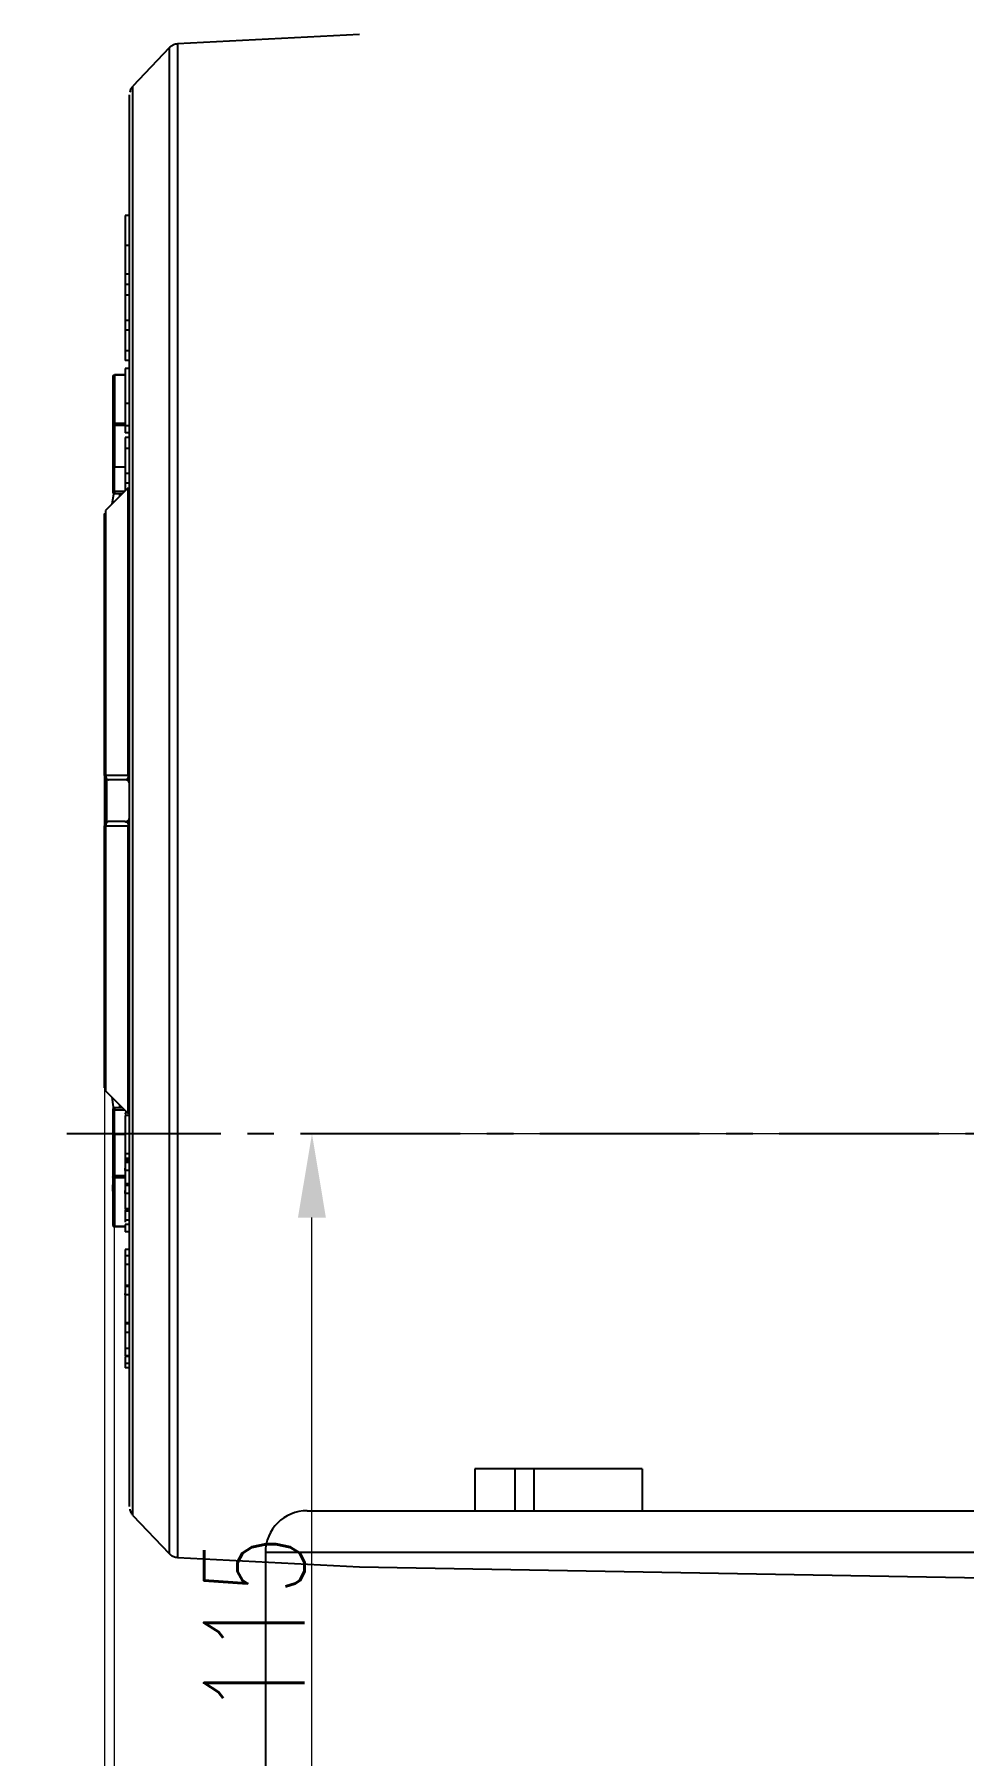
# Model space of a CAD drawing. Header units: millimetres. Extents: x 2063 to 4500, y 825 to 2548.
# Drawn here: x 2857.1 to 2968.1, y 1274.4 to 1479.9 of the extents above; entities that cross this region are included whole.
import ezdxf

# ---------------------------------------------------------------- set-up
doc = ezdxf.new("R2010")
doc.units = ezdxf.units.MM
doc.linetypes.add('CENTER2', pattern=[28.575, 19.05, -3.175, 3.175, -3.175])
doc.layers.add('2细线层', color=4, linetype='Continuous', lineweight=35)
doc.layers.add('AM_5', color=3, linetype='Continuous', lineweight=25)
doc.styles.add('SLDTEXTSTYLE1', font='txt.shx', dxfattribs={"width": 0.7, "bigfont": 'gbcbig.shx'})
doc.dimstyles.new('SLDDIMSTYLE12$0', dxfattribs={"dimtxt": 12, "dimasz": 10, "dimexe": 0, "dimexo": 0.0625, "dimgap": 0.875, "dimtad": 1, "dimdec": 1, "dimlfac": 1.8, "dimrnd": 1e-09, "dimzin": 12, "dimdsep": 46, "dimtxsty": 'SLDTEXTSTYLE1', "dimcen": 0.09, "dimdle": 8.16, "dimclrd": 3, "dimclre": 3, "dimadec": 0, "dimazin": 3, "dimtfac": 1, "dimtdec": 1, "dimtofl": 0, "dimtmove": 0, "dimatfit": 3, "dimfxl": 0, "dimfrac": 2, "dimtolj": 1, "dimlwd": 5, "dimlwe": 5, "dimarcsym": 0})

# ---------------------------------------------------------------- blocks, each defined once
blk = doc.blocks.new('*U44')
at = {"layer": '2细线层', "color": 0, "linetype": 'CENTER2', "lineweight": -3, "transparency": 16777216}
blk.add_line((0, 21), (0, 353.69), dxfattribs=at)
blk = doc.blocks.new('*D71')
at = {"layer": 'AM_5', "color": 3, "linetype": 'Continuous', "lineweight": 5, "transparency": 16777216}
for p, q in [((2865.5, 1356.09), (2865.5, 1165.75)), ((3027.5, 1165.75), (2875.5, 1165.75))]:
    blk.add_line(p, q, dxfattribs=at)
at = {"layer": 'AM_5', "color": 3, "lineweight": 5, "transparency": 16777216}
blk.add_line((3037.5, 1274.37), (3037.5, 1165.75), dxfattribs=at)
at = {"layer": 'AM_5', "color": 3, "transparency": 16777216}
for points in [[(2875.5, 1167.42), (2875.5, 1164.08), (2865.5, 1165.75)], [(3027.5, 1167.42), (3027.5, 1164.08), (3037.5, 1165.75)]]:
    blk.add_solid(points, dxfattribs=at)
at = {"layer": 'Defpoints', "color": 0, "transparency": 16777216}
for p in [(2865.5, 1356.16), (3037.5, 1274.43), (2865.5, 1165.75)]:
    blk.add_point(p, dxfattribs=at)
at = {"layer": 'AM_5', "color": 0, "transparency": 16777216, "insert": (2951.5, 1172.62), "char_height": 12, "attachment_point": 5, "rotation": 360, "style": 'SLDTEXTSTYLE1'}
blk.add_mtext('\\A1;172', dxfattribs=at)
blk = doc.blocks.new('*D51')
at = {"layer": 'AM_5', "color": 3, "linetype": 'Continuous', "lineweight": 5, "transparency": 16777216}
for p, q in [((3214.66, 1348.67), (2890.28, 1348.67)), ((2890.28, 1241.22), (2890.28, 1338.67))]:
    blk.add_line(p, q, dxfattribs=at)
at = {"layer": 'AM_5', "color": 3, "lineweight": 5, "transparency": 16777216}
blk.add_line((2921.52, 1231.22), (2890.28, 1231.22), dxfattribs=at)
at = {"layer": 'AM_5', "color": 3, "transparency": 16777216}
for points in [[(2888.61, 1338.67), (2891.94, 1338.67), (2890.28, 1348.67)], [(2888.61, 1241.22), (2891.94, 1241.22), (2890.28, 1231.22)]]:
    blk.add_solid(points, dxfattribs=at)
at = {"layer": 'Defpoints', "color": 0, "transparency": 16777216}
for p in [(2890.28, 1348.67), (3214.72, 1348.67), (2921.59, 1231.22)]:
    blk.add_point(p, dxfattribs=at)
at = {"layer": 'AM_5', "color": 0, "transparency": 16777216, "insert": (2883.4, 1289.94), "char_height": 12, "attachment_point": 5, "rotation": 90, "style": 'SLDTEXTSTYLE1'}
blk.add_mtext('\\A1;115', dxfattribs=at)
blk = doc.blocks.new('*D61')
at = {"layer": 'AM_5', "color": 3, "linetype": 'Continuous', "lineweight": 5, "transparency": 16777216}
for p, q in [((2691.57, 1351.67), (2691.57, 1166.03)), ((2856.65, 1166.03), (2701.57, 1166.03))]:
    blk.add_line(p, q, dxfattribs=at)
at = {"layer": 'AM_5', "color": 3, "lineweight": 5, "transparency": 16777216}
blk.add_line((2866.65, 1351.67), (2866.65, 1166.03), dxfattribs=at)
at = {"layer": 'AM_5', "color": 3, "transparency": 16777216}
for points in [[(2701.57, 1167.69), (2701.57, 1164.36), (2691.57, 1166.03)], [(2856.65, 1167.69), (2856.65, 1164.36), (2866.65, 1166.03)]]:
    blk.add_solid(points, dxfattribs=at)
at = {"layer": 'Defpoints', "color": 0, "transparency": 16777216}
for p in [(2691.57, 1351.74), (2866.65, 1351.74), (2691.57, 1166.03)]:
    blk.add_point(p, dxfattribs=at)
at = {"layer": 'AM_5', "color": 0, "transparency": 16777216, "insert": (2779.11, 1172.9), "char_height": 12, "attachment_point": 5, "style": 'SLDTEXTSTYLE1'}
blk.add_mtext('\\A1;195', dxfattribs=at)

msp = doc.modelspace()

# ---------------------------------------------------------------- linework, layer by layer
at = {"color": 7, "linetype": 'Continuous', "lineweight": 25}
for p, q in [((2895.97, 1479.912), (2874.241, 1478.773)), ((2873.232, 1478.308), (2868.908, 1473.751)), ((2868.496, 1458.312), (2867.996, 1458.312)), ((2867.996, 1458.312), (2867.996, 1454.699)), ((2868.496, 1454.699), (2867.996, 1454.699)), ((2868.496, 1451.291), (2867.996, 1451.291)), ((2868.496, 1450.046), (2867.996, 1450.046)), ((2867.996, 1448.768), (2867.996, 1445.749)), ((2868.496, 1448.768), (2867.996, 1448.768)), ((2868.496, 1445.749), (2867.996, 1445.749)), ((2867.996, 1445.749), (2867.996, 1444.604)), ((2867.996, 1444.604), (2867.996, 1442.143)), ((2868.496, 1444.604), (2867.996, 1444.604)), ((2868.496, 1442.143), (2867.996, 1442.143)), ((2868.496, 1441.001), (2867.996, 1441.001)), ((2866.496, 1439.083), (2866.496, 1436.494)), ((2867.996, 1439.283), (2866.696, 1439.283)), ((2867.996, 1439.249), (2866.696, 1439.249)), ((2868.496, 1440.04), (2867.996, 1440.04)), ((2866.496, 1436.494), (2866.496, 1433.355)), ((2868.496, 1435.856), (2867.996, 1435.856)), ((2867.996, 1435.856), (2867.996, 1433.18)), ((2867.996, 1435.296), (2867.996, 1432.333)), ((2866.496, 1433.355), (2866.496, 1428.423)), ((2867.996, 1433.467), (2866.696, 1433.467)), ((2866.696, 1433.214), (2866.696, 1428.281)), ((2867.996, 1433.214), (2866.696, 1433.214)), ((2868.496, 1433.18), (2867.996, 1433.18)), ((2868.496, 1432.333), (2867.996, 1432.333)), ((2868.496, 1431.808), (2867.996, 1431.808)), ((2867.996, 1430.52), (2867.996, 1427.501)), ((2867.996, 1430.52), (2868.496, 1430.52)), ((2866.696, 1428.281), (2867.996, 1428.281)), ((2868.496, 1427.501), (2867.996, 1427.501)), ((2867.996, 1427.501), (2867.996, 1426.357)), ((2867.996, 1426.357), (2867.996, 1425.432)), ((2868.496, 1426.357), (2867.996, 1426.357)), ((2868.349, 1425.786), (2865.642, 1423.079)), ((2866.611, 1425.24), (2866.393, 1423.83)), ((2867.92, 1425.357), (2866.696, 1425.357)), ((2866.696, 1425.103), (2867.667, 1425.103)), ((2866.696, 1425.103), (2866.696, 1425.1)), ((2866.696, 1425.1), (2867.663, 1425.1)), ((2867.296, 1425.1), (2867.296, 1424.732)), ((2867.299, 1425.1), (2867.299, 1424.736)), ((2865.496, 1417.277), (2865.52, 1417.102)), ((2865.513, 1417.131), (2865.519, 1417.107)), ((2865.523, 1417.095), (2865.541, 1417.032)), ((2865.56, 1416.992), (2865.535, 1417.064)), ((2865.513, 1414.281), (2865.502, 1414.278)), ((2865.642, 1392.394), (2865.642, 1391.463)), ((2865.642, 1391.463), (2868.349, 1391.461)), ((2867.995, 1390.932), (2865.996, 1390.932)), ((2868.117, 1390.962), (2867.995, 1390.932)), ((2868.349, 1385.403), (2865.642, 1385.401)), ((2865.642, 1385.401), (2865.642, 1384.918)), ((2867.995, 1385.932), (2865.996, 1385.932)), ((2865.519, 1359.757), (2865.513, 1359.733)), ((2865.541, 1359.832), (2865.523, 1359.769)), ((2865.535, 1359.8), (2865.56, 1359.873)), ((2865.642, 1353.786), (2868.349, 1351.079)), ((2867.296, 1352.132), (2867.296, 1351.765)), ((2867.299, 1352.129), (2867.299, 1351.765)), ((2866.593, 1351.498), (2866.635, 1351.245)), ((2867.663, 1351.765), (2866.696, 1351.765)), ((2866.696, 1351.765), (2866.696, 1351.762)), ((2867.666, 1351.762), (2866.696, 1351.762)), ((2866.696, 1351.508), (2867.919, 1351.508)), ((2868.242, 1351.186), (2867.996, 1351.186)), ((2867.996, 1351.186), (2867.996, 1351.023)), ((2868.496, 1350.867), (2867.996, 1350.867)), ((2866.496, 1348.442), (2866.496, 1343.51)), ((2866.696, 1348.584), (2866.696, 1343.651)), ((2867.996, 1348.584), (2866.696, 1348.584)), ((2868.496, 1346.272), (2867.996, 1346.272)), ((2867.996, 1346.272), (2867.996, 1345.697)), ((2868.496, 1345.697), (2867.996, 1345.697)), ((2867.996, 1345.697), (2867.996, 1345.633)), ((2867.996, 1345.633), (2867.996, 1345.57)), ((2868.496, 1345.57), (2867.996, 1345.57)), ((2867.996, 1345.57), (2867.996, 1345.442)), ((2867.996, 1345.442), (2868.496, 1345.442)), ((2867.996, 1345.442), (2867.996, 1345.251)), ((2868.496, 1345.251), (2867.996, 1345.251)), ((2867.996, 1345.251), (2867.996, 1344.293)), ((2868.496, 1344.293), (2867.996, 1344.293)), ((2867.996, 1344.293), (2867.996, 1342.698)), ((2866.496, 1341.806), (2866.496, 1342.571)), ((2867.996, 1343.651), (2866.696, 1343.651)), ((2867.996, 1343.398), (2866.696, 1343.398)), ((2867.996, 1342.698), (2867.996, 1342.506)), ((2868.496, 1342.698), (2867.996, 1342.698)), ((2867.996, 1342.506), (2867.996, 1341.549)), ((2868.496, 1342.506), (2867.996, 1342.506)), ((2868.496, 1341.549), (2867.996, 1341.549)), ((2867.996, 1341.549), (2867.996, 1339.698)), ((2868.496, 1339.698), (2867.996, 1339.698)), ((2868.496, 1339.634), (2867.996, 1339.634)), ((2867.996, 1339.634), (2867.996, 1339.442)), ((2868.496, 1339.442), (2867.996, 1339.442)), ((2867.996, 1339.442), (2867.996, 1338.357)), ((2868.496, 1338.357), (2867.996, 1338.357)), ((2868.496, 1337.847), (2867.996, 1337.847)), ((2867.996, 1337.847), (2867.996, 1336.953)), ((2867.996, 1337.616), (2866.696, 1337.616)), ((2866.696, 1337.582), (2867.996, 1337.582)), ((2868.496, 1336.953), (2867.996, 1336.953)), ((2868.496, 1334.847), (2867.996, 1334.847)), ((2867.996, 1334.847), (2867.996, 1334.081)), ((2868.496, 1334.081), (2867.996, 1334.081)), ((2867.996, 1334.081), (2867.996, 1333.06)), ((2868.496, 1333.06), (2867.996, 1333.06)), ((2867.996, 1333.06), (2867.996, 1330.571)), ((2868.496, 1330.571), (2867.996, 1330.571)), ((2867.996, 1330.571), (2867.996, 1330.443)), ((2868.496, 1330.443), (2867.996, 1330.443)), ((2867.996, 1330.443), (2867.996, 1329.422)), ((2868.496, 1329.422), (2867.996, 1329.422)), ((2867.996, 1329.422), (2867.996, 1326.103)), ((2867.996, 1326.103), (2867.996, 1325.975)), ((2868.496, 1326.103), (2867.996, 1326.103)), ((2868.496, 1325.975), (2867.996, 1325.975)), ((2867.996, 1325.975), (2867.996, 1324.954)), ((2867.996, 1325.848), (2867.996, 1325.852)), ((2868.496, 1324.954), (2867.996, 1324.954)), ((2868.496, 1323.039), (2867.996, 1323.039)), ((2867.996, 1323.039), (2867.996, 1322.146)), ((2868.496, 1322.146), (2867.996, 1322.146)), ((2868.496, 1322.082), (2867.996, 1322.082)), ((2867.996, 1322.082), (2867.996, 1321.252)), ((2868.496, 1321.252), (2867.996, 1321.252)), ((2867.996, 1321.252), (2867.996, 1320.742)), ((2868.496, 1320.742), (2867.996, 1320.742)), ((2909.721, 1308.666), (2909.721, 1303.666)), ((2914.51, 1308.666), (2909.721, 1308.666)), ((2914.51, 1308.666), (2914.51, 1303.666)), ((2916.761, 1308.666), (2914.51, 1308.666)), ((2916.761, 1308.666), (2916.761, 1303.666)), ((2929.721, 1308.666), (2916.761, 1308.666)), ((2929.721, 1308.666), (2929.721, 1303.666)), ((2868.908, 1303.113), (2873.232, 1298.557)), ((2889.721, 1303.666), (3049.767, 1303.666)), ((2884.721, 1298.666), (2884.721, 1261.166)), ((2874.241, 1298.091), (2895.97, 1296.953)), ((2895.97, 1296.953), (3025.496, 1294.692))]:
    msp.add_line(p, q, dxfattribs=at)
at = {"color": 8, "linetype": 'Continuous', "lineweight": 25}
msp.add_line((3051.166, 1298.666), (2884.721, 1298.666), dxfattribs=at)
at = {"color": 7, "linetype": 'Continuous', "lineweight": 25, "flags": 128}
for points in [[(2873.232, 1478.308), (2873.232, 1478.296), (2873.232, 1478.023), (2873.232, 1477.39), (2873.232, 1476.399), (2873.232, 1475.054), (2873.231, 1473.36), (2873.231, 1471.324), (2873.231, 1468.954), (2873.231, 1466.26), (2873.231, 1463.253), (2873.231, 1459.945), (2873.231, 1456.349), (2873.231, 1452.479), (2873.231, 1448.352), (2873.231, 1443.983), (2873.231, 1439.391), (2873.231, 1434.594), (2873.231, 1429.61), (2873.231, 1424.461), (2873.231, 1419.167), (2873.231, 1413.75), (2873.231, 1408.23), (2873.231, 1402.631), (2873.231, 1396.974), (2873.231, 1391.283), (2873.231, 1385.581), (2873.231, 1379.89), (2873.231, 1374.233), (2873.231, 1368.634), (2873.231, 1363.114), (2873.231, 1357.697), (2873.231, 1352.403), (2873.231, 1347.254), (2873.231, 1342.271), (2873.231, 1337.473), (2873.231, 1332.881), (2873.231, 1328.512), (2873.231, 1324.385), (2873.231, 1320.515), (2873.231, 1316.919), (2873.231, 1313.611), (2873.231, 1310.604), (2873.231, 1307.91), (2873.231, 1305.54), (2873.231, 1303.505), (2873.232, 1301.81), (2873.232, 1300.465), (2873.232, 1299.474), (2873.232, 1298.841), (2873.232, 1298.568), (2873.232, 1298.557)], [(2874.241, 1478.773), (2874.241, 1478.764), (2874.241, 1478.512), (2874.241, 1477.91), (2874.241, 1476.962), (2874.241, 1475.67), (2874.241, 1474.04), (2874.241, 1472.078), (2874.241, 1469.791), (2874.241, 1467.189), (2874.241, 1464.281), (2874.241, 1461.08), (2874.241, 1457.596), (2874.241, 1453.845), (2874.241, 1449.84), (2874.241, 1445.596), (2874.241, 1441.131), (2874.241, 1436.462), (2874.241, 1431.606), (2874.241, 1426.583), (2874.241, 1421.412), (2874.241, 1416.113), (2874.241, 1410.707), (2874.241, 1405.214), (2874.241, 1399.656), (2874.241, 1394.055), (2874.241, 1388.432), (2874.241, 1382.809), (2874.241, 1377.208), (2874.241, 1371.65), (2874.241, 1366.157), (2874.241, 1360.751), (2874.241, 1355.452), (2874.241, 1350.281), (2874.241, 1345.258), (2874.241, 1340.402), (2874.241, 1335.733), (2874.241, 1331.268), (2874.241, 1327.025), (2874.241, 1323.019), (2874.241, 1319.268), (2874.241, 1315.784), (2874.241, 1312.583), (2874.241, 1309.675), (2874.241, 1307.073), (2874.241, 1304.787), (2874.241, 1302.824), (2874.241, 1301.194), (2874.241, 1299.902), (2874.241, 1298.954), (2874.241, 1298.352), (2874.241, 1298.1), (2874.241, 1298.091)], [(2868.908, 1303.113), (2868.908, 1303.121), (2868.908, 1303.374), (2868.908, 1303.986), (2868.908, 1304.953), (2868.908, 1306.271), (2868.908, 1307.936), (2868.908, 1309.939), (2868.908, 1312.273), (2868.908, 1314.927), (2868.908, 1317.891), (2868.908, 1321.151), (2868.908, 1324.695), (2868.907, 1328.507), (2868.907, 1332.572), (2868.907, 1336.871), (2868.907, 1341.388), (2868.907, 1346.102), (2868.907, 1350.995), (2868.907, 1356.046), (2868.907, 1361.232), (2868.907, 1366.534), (2868.907, 1371.927), (2868.907, 1377.39), (2868.907, 1382.899), (2868.907, 1388.432), (2868.907, 1393.965), (2868.907, 1399.474), (2868.907, 1404.937), (2868.907, 1410.331), (2868.907, 1415.632), (2868.907, 1420.819), (2868.907, 1425.869), (2868.907, 1430.762), (2868.907, 1435.476), (2868.907, 1439.993), (2868.907, 1444.293), (2868.907, 1448.357), (2868.908, 1452.169), (2868.908, 1455.713), (2868.908, 1458.974), (2868.908, 1461.937), (2868.908, 1464.591), (2868.908, 1466.925), (2868.908, 1468.928), (2868.908, 1470.593), (2868.908, 1471.911), (2868.908, 1472.878), (2868.908, 1473.49), (2868.908, 1473.744), (2868.908, 1473.751)], [(2866.696, 1439.224), (2866.696, 1439.247), (2866.696, 1439.264), (2866.696, 1439.276), (2866.696, 1439.282), (2866.696, 1439.283)], [(2866.696, 1439.283), (2866.696, 1439.282), (2866.696, 1439.277), (2866.696, 1439.265), (2866.696, 1439.249)], [(2866.696, 1439.249), (2866.696, 1438.653), (2866.696, 1438.018), (2866.696, 1437.345), (2866.696, 1436.635), (2866.696, 1435.891), (2866.696, 1435.114), (2866.696, 1434.305), (2866.696, 1433.467)], [(2866.696, 1433.467), (2866.657, 1433.465), (2866.619, 1433.459), (2866.585, 1433.448), (2866.555, 1433.435), (2866.53, 1433.418), (2866.511, 1433.398), (2866.5, 1433.377), (2866.496, 1433.355)], [(2866.696, 1433.467), (2866.696, 1433.437), (2866.696, 1433.405), (2866.696, 1433.371), (2866.696, 1433.336), (2866.696, 1433.302), (2866.696, 1433.27), (2866.696, 1433.24), (2866.696, 1433.214)], [(2866.696, 1425.357), (2866.696, 1425.744), (2866.696, 1426.139), (2866.696, 1426.534), (2866.696, 1426.923), (2866.696, 1427.298), (2866.696, 1427.654), (2866.696, 1427.984), (2866.696, 1428.281)], [(2866.696, 1425.357), (2866.696, 1425.331), (2866.696, 1425.305), (2866.696, 1425.278), (2866.696, 1425.252), (2866.696, 1425.227), (2866.696, 1425.204), (2866.696, 1425.182), (2866.696, 1425.162)], [(2866.696, 1425.162), (2866.696, 1425.149), (2866.696, 1425.138), (2866.696, 1425.128), (2866.696, 1425.12), (2866.696, 1425.113), (2866.696, 1425.108), (2866.696, 1425.105), (2866.696, 1425.103)], [(2868.349, 1391.461), (2868.349, 1395.224), (2868.349, 1398.918), (2868.349, 1402.503), (2868.349, 1405.943), (2868.349, 1409.202), (2868.349, 1412.246), (2868.349, 1415.045), (2868.349, 1417.568), (2868.349, 1419.79), (2868.349, 1421.689), (2868.349, 1423.243), (2868.349, 1424.439), (2868.349, 1425.262), (2868.349, 1425.704), (2868.349, 1425.786)], [(2865.642, 1423.079), (2865.642, 1422.996), (2865.642, 1422.579), (2865.642, 1421.813), (2865.642, 1420.708), (2865.642, 1419.273), (2865.642, 1417.524), (2865.642, 1415.478), (2865.642, 1413.157), (2865.642, 1410.583), (2865.642, 1407.784), (2865.642, 1404.788), (2865.642, 1401.624), (2865.642, 1398.327), (2865.642, 1394.928), (2865.642, 1392.394)], [(2865.785, 1385.885), (2865.785, 1388.432), (2865.785, 1390.98)], [(2868.349, 1351.079), (2868.349, 1351.16), (2868.349, 1351.603), (2868.349, 1352.426), (2868.349, 1353.621), (2868.349, 1355.176), (2868.349, 1357.074), (2868.349, 1359.296), (2868.349, 1361.82), (2868.349, 1364.618), (2868.349, 1367.662), (2868.349, 1370.921), (2868.349, 1374.361), (2868.349, 1377.946), (2868.349, 1381.64), (2868.349, 1385.403)], [(2865.642, 1384.918), (2865.642, 1381.936), (2865.642, 1378.538), (2865.642, 1375.24), (2865.642, 1372.077), (2865.642, 1369.08), (2865.642, 1366.281), (2865.642, 1363.707), (2865.642, 1361.386), (2865.642, 1359.34), (2865.642, 1357.591), (2865.642, 1356.156), (2865.642, 1355.051), (2865.642, 1354.285), (2865.642, 1353.868), (2865.642, 1353.786)], [(2866.392, 1353.035), (2866.531, 1351.895), (2866.559, 1351.711)], [(2866.696, 1351.762), (2866.696, 1351.76), (2866.696, 1351.757), (2866.696, 1351.752), (2866.696, 1351.746), (2866.696, 1351.737), (2866.696, 1351.727), (2866.696, 1351.716), (2866.696, 1351.703)], [(2866.696, 1351.703), (2866.696, 1351.683), (2866.696, 1351.661), (2866.696, 1351.638), (2866.696, 1351.613), (2866.696, 1351.587), (2866.696, 1351.56), (2866.696, 1351.534), (2866.696, 1351.508)], [(2866.696, 1348.584), (2866.696, 1348.882), (2866.696, 1349.211), (2866.696, 1349.567), (2866.696, 1349.942), (2866.696, 1350.331), (2866.696, 1350.726), (2866.696, 1351.121), (2866.696, 1351.508)], [(2866.696, 1343.398), (2866.657, 1343.4), (2866.619, 1343.406), (2866.585, 1343.417), (2866.555, 1343.431), (2866.53, 1343.448), (2866.511, 1343.467), (2866.5, 1343.488), (2866.496, 1343.51)], [(2866.696, 1343.651), (2866.696, 1343.625), (2866.696, 1343.595), (2866.696, 1343.563), (2866.696, 1343.529), (2866.696, 1343.494), (2866.696, 1343.46), (2866.696, 1343.428), (2866.696, 1343.398)], [(2866.696, 1343.398), (2866.696, 1342.56), (2866.696, 1341.751), (2866.696, 1340.974), (2866.696, 1340.23), (2866.696, 1339.52), (2866.696, 1338.847), (2866.696, 1338.212), (2866.696, 1337.616)], [(2866.696, 1337.616), (2866.696, 1337.6), (2866.696, 1337.588), (2866.696, 1337.583), (2866.696, 1337.582)]]:
    msp.add_lwpolyline(points, dxfattribs=at)
at = {"color": 7, "linetype": 'Continuous', "lineweight": 25}
for centre, radius, start, end in [((2866.68, 1439.064), 0.185, 85.15004, 174.14429), ((2866.671, 1433.391), 0.179, 191.42145, 278.04956), ((2866.671, 1428.458), 0.179, 191.42145, 278.04956), ((2866.65, 1425.13), 0.232, 78.43864, 131.54119), ((2866.696, 1425.303), 0.2, 180.01246, 270.01247), ((2866.696, 1425.3), 0.2, 180, 270), ((2865.624, 1391.187), 0.277, 86.22785, 117.62362), ((2865.996, 1391.432), 0.5, 180, 270), ((2867.995, 1390.432), 0.5, 360, 90.00004), ((2865.996, 1385.432), 0.5, 90, 180), ((2865.624, 1385.677), 0.277, 242.37638, 273.77215), ((2867.995, 1386.432), 0.5, 269.99997, 360), ((2866.696, 1351.565), 0.2, 90, 180), ((2866.696, 1351.562), 0.2, 89.98753, 179.98753), ((2866.65, 1351.735), 0.232, 228.45882, 281.56135), ((2866.671, 1348.407), 0.179, 81.95044, 168.57855), ((2866.671, 1343.474), 0.179, 81.95044, 168.57855), ((2866.68, 1337.801), 0.185, 185.85572, 274.84996), ((2889.721, 1298.666), 5, 90, 180)]:
    msp.add_arc(centre, radius, start, end, dxfattribs=at)
for points, knots in [([(2874.237, 1478.748), (2874.156, 1478.75), (2873.911, 1478.753), (2873.563, 1478.584), (2873.297, 1478.398), (2873.204, 1478.271), (2873.189, 1478.251)], [0, 0, 0, 0, 0.20194111, 0.60715045, 0.93704978, 1, 1, 1, 1]), ([(2868.811, 1473.623), (2868.777, 1473.581), (2868.682, 1473.468), (2868.594, 1473.262), (2868.539, 1473.099), (2868.527, 1473.022), (2868.527, 1473.019)], [0, 0, 0, 0, 0.2393477, 0.6547521, 0.9846919, 1, 1, 1, 1]), ([(2868.495, 1388.432), (2868.495, 1391.395), (2868.495, 1397.32), (2868.495, 1406.109), (2868.495, 1414.702), (2868.495, 1423.003), (2868.495, 1430.92), (2868.496, 1438.365), (2868.496, 1445.256), (2868.496, 1451.515), (2868.496, 1457.073), (2868.496, 1461.869), (2868.496, 1465.847), (2868.496, 1468.971), (2868.496, 1471.181), (2868.496, 1472.539), (2868.496, 1472.654), (2868.496, 1472.712)], [0, 0, 0, 0, 0.066684, 0.133368, 0.200052, 0.266736, 0.33342, 0.400104, 0.466788, 0.533472, 0.600156, 0.66684, 0.7335241, 0.8002081, 0.8668921, 0.9335761, 1, 1, 1, 1]), ([(2867.996, 1454.699), (2867.996, 1454.296), (2867.996, 1453.489), (2867.996, 1452.499), (2867.996, 1451.847), (2867.996, 1451.498), (2867.996, 1451.352), (2867.996, 1451.297), (2867.996, 1451.293), (2867.996, 1451.291)], [0, 0, 0, 0, 0.2503213, 0.4998014, 0.6247836, 0.7496745, 0.8746984, 0.9373467, 1, 1, 1, 1]), ([(2867.996, 1451.462), (2867.996, 1451.301), (2867.996, 1451.06), (2867.996, 1450.557), (2867.996, 1450.216), (2867.996, 1450.046)], [0, 0, 0, 0, 0.5005372, 0.7503463, 1, 1, 1, 1]), ([(2867.996, 1450.046), (2867.996, 1449.96), (2867.996, 1449.788), (2867.996, 1449.487), (2867.996, 1449.095), (2867.996, 1448.898), (2867.996, 1448.768)], [0, 0, 0, 0, 0.125077, 0.2502224, 0.4998872, 1, 1, 1, 1]), ([(2867.996, 1442.143), (2867.996, 1442.048), (2867.996, 1441.929), (2867.996, 1441.652), (2867.996, 1441.409), (2867.996, 1441.165), (2867.996, 1441.001)], [0, 0, 0, 0, 0.5004596, 0.6283614, 0.7507034, 1, 1, 1, 1]), ([(2867.996, 1440.04), (2867.996, 1440.006), (2867.996, 1439.936), (2867.996, 1439.306), (2867.996, 1438.474), (2867.996, 1437.684), (2867.996, 1436.791), (2867.996, 1436.168), (2867.996, 1435.856)], [0, 0, 0, 0, 0.25015941, 0.49958066, 0.62466902, 0.74973011, 0.87480959, 1, 1, 1, 1]), ([(2867.996, 1431.808), (2867.996, 1431.721), (2867.996, 1431.547), (2867.996, 1431.244), (2867.996, 1430.848), (2867.996, 1430.651), (2867.996, 1430.52)], [0, 0, 0, 0, 0.1250401, 0.2502359, 0.4998742, 1, 1, 1, 1]), ([(2866.496, 1428.423), (2866.496, 1428.212), (2866.496, 1427.784), (2866.496, 1426.983), (2866.496, 1426.13), (2866.496, 1425.576), (2866.496, 1425.303)], [0, 0, 0, 0, 0.24558897, 0.5, 0.75441103, 1, 1, 1, 1]), ([(2865.496, 1391.432), (2865.496, 1392.794), (2865.496, 1395.517), (2865.496, 1399.489), (2865.496, 1403.305), (2865.496, 1406.907), (2865.496, 1410.243), (2865.496, 1413.265), (2865.496, 1415.931), (2865.496, 1418.202), (2865.496, 1420.043), (2865.496, 1421.439), (2865.496, 1422.327), (2865.496, 1422.739), (2865.496, 1422.683), (2865.496, 1422.668)], [0, 0, 0, 0, 0.0808771, 0.1617542, 0.2426313, 0.3235084, 0.4043855, 0.4852626, 0.5661397, 0.6470168, 0.7278939, 0.808771, 0.8896481, 0.9705252, 1, 1, 1, 1]), ([(2865.496, 1420.096), (2865.496, 1420.101), (2865.496, 1420.116), (2865.496, 1419.631), (2865.496, 1418.732), (2865.496, 1417.762), (2865.496, 1417.277)], [0, 0, 0, 0, 0.1673104, 0.4448736, 0.7224368, 1, 1, 1, 1]), ([(2865.519, 1417.113), (2865.516, 1417.12), (2865.497, 1417.173), (2865.496, 1417.229), (2865.496, 1417.277)], [0, 0, 0, 0, 0.1486571, 1, 1, 1, 1]), ([(2865.496, 1414.277), (2865.496, 1413.512), (2865.496, 1411.982), (2865.496, 1409.256), (2865.496, 1406.261), (2865.496, 1403.006), (2865.496, 1399.548), (2865.496, 1395.929), (2865.496, 1393.27), (2865.496, 1391.827), (2865.496, 1391.641)], [0, 0, 0, 0, 0.1398935, 0.2797871, 0.4196806, 0.5595741, 0.6994677, 0.8393612, 0.9792547, 1, 1, 1, 1]), ([(2865.496, 1391.43), (2865.496, 1390.431), (2865.496, 1388.178), (2865.496, 1384.655), (2865.496, 1380.933), (2865.496, 1377.316), (2865.496, 1373.858), (2865.496, 1370.603), (2865.496, 1367.608), (2865.496, 1364.882), (2865.496, 1363.352), (2865.496, 1362.587)], [0, 0, 0, 0, 0.0904762, 0.2041666, 0.3178571, 0.4315476, 0.5452381, 0.6589286, 0.772619, 0.8863095, 1, 1, 1, 1]), ([(2865.642, 1391.463), (2865.644, 1391.398), (2865.648, 1391.298), (2865.689, 1391.174), (2865.733, 1391.09), (2865.792, 1391.019), (2865.876, 1390.951), (2865.949, 1390.939), (2865.996, 1390.932)], [0, 0, 0, 0, 0.2385849, 0.3638389, 0.5000025, 0.6213043, 0.7614151, 1, 1, 1, 1]), ([(2868.349, 1391.461), (2868.349, 1391.44), (2868.35, 1391.397), (2868.341, 1391.313), (2868.318, 1391.217), (2868.278, 1391.126), (2868.211, 1391.024), (2868.155, 1390.987), (2868.117, 1390.962)], [0, 0, 0, 0, 0.0657455, 0.1312299, 0.2728945, 0.435902, 0.6154442, 1, 1, 1, 1]), ([(2868.117, 1390.962), (2868.181, 1390.963), (2868.286, 1390.965), (2868.344, 1391.004), (2868.366, 1391.019)], [0, 0, 0, 0, 0.6187385, 1, 1, 1, 1]), ([(2868.496, 1304.153), (2868.496, 1304.21), (2868.496, 1304.326), (2868.496, 1305.683), (2868.496, 1307.893), (2868.496, 1311.017), (2868.496, 1314.996), (2868.496, 1319.792), (2868.496, 1325.35), (2868.496, 1331.609), (2868.496, 1338.499), (2868.495, 1345.944), (2868.495, 1353.861), (2868.495, 1362.162), (2868.495, 1370.755), (2868.495, 1379.544), (2868.495, 1385.469), (2868.495, 1388.432)], [0, 0, 0, 0, 0.0663505, 0.1330398, 0.199729, 0.2664183, 0.3331075, 0.3997968, 0.466486, 0.5331753, 0.5998645, 0.6665538, 0.733243, 0.7999323, 0.8666215, 0.9333108, 1, 1, 1, 1]), ([(2865.496, 1354.139), (2865.496, 1354.184), (2865.496, 1354.274), (2865.496, 1355.017), (2865.496, 1356.452), (2865.496, 1358.999), (2865.496, 1362.542), (2865.496, 1366.268), (2865.496, 1369.806), (2865.496, 1373.579), (2865.496, 1377.49), (2865.496, 1381.442), (2865.496, 1384.114), (2865.496, 1385.432)], [0, 0, 0, 0, 0.07827687, 0.15871, 0.24116849, 0.36932909, 0.49988873, 0.58696496, 0.67333854, 0.75883145, 0.84127172, 0.92171409, 1, 1, 1, 1]), ([(2865.996, 1385.932), (2865.949, 1385.925), (2865.876, 1385.913), (2865.792, 1385.845), (2865.733, 1385.774), (2865.689, 1385.69), (2865.648, 1385.566), (2865.644, 1385.467), (2865.642, 1385.401)], [0, 0, 0, 0, 0.238585, 0.3787456, 0.4999975, 0.6362115, 0.761415, 1, 1, 1, 1]), ([(2867.995, 1385.932), (2868.036, 1385.927), (2868.116, 1385.916), (2868.211, 1385.839), (2868.278, 1385.739), (2868.318, 1385.647), (2868.341, 1385.551), (2868.35, 1385.467), (2868.349, 1385.425), (2868.349, 1385.403)], [0, 0, 0, 0, 0.28654563, 0.56106869, 0.68919014, 0.8054766, 0.90650496, 0.95317639, 1, 1, 1, 1]), ([(2868.366, 1385.845), (2868.344, 1385.86), (2868.286, 1385.899), (2868.181, 1385.901), (2868.117, 1385.902)], [0, 0, 0, 0, 0.3808157, 1, 1, 1, 1]), ([(2865.565, 1359.876), (2865.548, 1359.839), (2865.507, 1359.747), (2865.5, 1359.646), (2865.496, 1359.587)], [0, 0, 0, 0, 0.4097539, 1, 1, 1, 1]), ([(2865.496, 1359.587), (2865.496, 1359.635), (2865.496, 1359.686), (2865.512, 1359.733), (2865.513, 1359.736)], [0, 0, 0, 0, 0.946273, 1, 1, 1, 1]), ([(2865.496, 1359.587), (2865.496, 1359.455), (2865.496, 1359.191), (2865.496, 1358.829), (2865.496, 1358.493), (2865.496, 1358.186), (2865.496, 1357.907), (2865.496, 1357.657), (2865.496, 1357.506), (2865.496, 1357.403), (2865.496, 1357.287), (2865.496, 1357.133), (2865.496, 1356.992), (2865.496, 1356.786), (2865.496, 1356.747), (2865.496, 1356.715)], [0, 0, 0, 0, 0.07144385, 0.14288374, 0.21431988, 0.28576303, 0.35720674, 0.42863778, 0.50005558, 0.50406448, 0.53604837, 0.6252562, 0.69323765, 0.75009307, 1, 1, 1, 1]), ([(2866.496, 1351.562), (2866.496, 1351.29), (2866.496, 1350.735), (2866.496, 1349.882), (2866.496, 1349.081), (2866.496, 1348.653), (2866.496, 1348.442)], [0, 0, 0, 0, 0.24558897, 0.5, 0.75441103, 1, 1, 1, 1]), ([(2867.996, 1350.867), (2867.996, 1350.348), (2867.996, 1349.32), (2867.996, 1347.775), (2867.996, 1346.777), (2867.996, 1346.272)], [0, 0, 0, 0, 0.3347977, 0.6633059, 1, 1, 1, 1]), ([(2867.996, 1344.293), (2867.996, 1344.309), (2867.996, 1344.335), (2867.996, 1344.374), (2867.996, 1344.407), (2867.996, 1344.463), (2867.996, 1344.523), (2867.996, 1344.557), (2867.996, 1344.552), (2867.996, 1344.549)], [0, 0, 0, 0, 0.0518131, 0.0882956, 0.1299462, 0.1775457, 0.3534829, 0.7059159, 1, 1, 1, 1]), ([(2867.996, 1341.549), (2867.996, 1341.574), (2867.996, 1341.611), (2867.996, 1341.662), (2867.996, 1341.707), (2867.996, 1341.757), (2867.996, 1341.833), (2867.996, 1341.887), (2867.996, 1341.875), (2867.996, 1341.868)], [0, 0, 0, 0, 0.0628935, 0.0931861, 0.1255191, 0.1834586, 0.2508615, 0.5002621, 1, 1, 1, 1]), ([(2866.511, 1337.728), (2866.513, 1337.718), (2866.517, 1337.697), (2866.532, 1337.668), (2866.552, 1337.642), (2866.577, 1337.62), (2866.606, 1337.603), (2866.636, 1337.591), (2866.667, 1337.583), (2866.686, 1337.583), (2866.696, 1337.582)], [0, 0, 0, 0, 0.1371732, 0.2714331, 0.4024836, 0.5300389, 0.6538238, 0.7735757, 0.8890458, 1, 1, 1, 1]), ([(2867.996, 1338.357), (2867.996, 1338.342), (2867.996, 1338.254), (2867.996, 1338.167), (2867.996, 1338.096)], [0, 0, 0, 0, 0.1741084, 1, 1, 1, 1]), ([(2867.996, 1329.422), (2867.996, 1329.44), (2867.996, 1329.476), (2867.996, 1329.534), (2867.996, 1329.592), (2867.996, 1329.62), (2867.996, 1329.618), (2867.996, 1329.618)], [0, 0, 0, 0, 0.1133857, 0.2261004, 0.4521085, 0.9035522, 1, 1, 1, 1]), ([(2867.996, 1329.55), (2867.996, 1329.094), (2867.996, 1328.257), (2867.996, 1327.435), (2867.996, 1327.06)], [0, 0, 0, 0, 0.5444227, 1, 1, 1, 1]), ([(2867.996, 1324.954), (2867.996, 1324.693), (2867.996, 1324.236), (2867.996, 1323.685), (2867.996, 1323.367), (2867.996, 1323.226), (2867.996, 1323.155), (2867.996, 1323.095), (2867.996, 1323.058), (2867.996, 1323.039)], [0, 0, 0, 0, 0.4018451, 0.700925, 0.8501447, 0.9000038, 0.92545, 0.9625731, 1, 1, 1, 1]), ([(2868.525, 1303.868), (2868.559, 1303.728), (2868.621, 1303.475), (2868.788, 1303.276), (2868.863, 1303.188)], [0, 0, 0, 0, 0.5529909, 1, 1, 1, 1]), ([(2873.225, 1298.586), (2873.263, 1298.539), (2873.405, 1298.365), (2873.752, 1298.166), (2874.073, 1298.124), (2874.229, 1298.103)], [0, 0, 0, 0, 0.1560443, 0.589322, 1, 1, 1, 1])]:
    msp.add_open_spline(points, degree=3, knots=knots, dxfattribs=at)
msp.add_open_spline([(2866.496, 1343.51), (2866.496, 1342.418), (2866.496, 1340.234), (2866.496, 1338.599), (2866.496, 1337.782)], degree=3, dxfattribs=at)

# ---------------------------------------------------------------- block references
at = {"layer": '2细线层', "color": 1, "linetype": 'CENTER2', "lineweight": -3, "rotation": 90.00000000000001}
msp.add_blockref('*U44', (3214.721, 1348.666), dxfattribs=at)

# ---------------------------------------------------------------- dimensions: what is measured, and where the dimension line sits
at = {"layer": 'AM_5'}
dim = msp.add_linear_dim(base=(2865.496, 1165.749), p1=(3037.496, 1274.432), p2=(2865.496, 1356.156), angle=180, dimstyle='SLDDIMSTYLE12$0', override={"dimlfac": 1, "dimpost": ''}, dxfattribs=at)
dim.commit()
dim.dimension.update_dxf_attribs({"geometry": '*D71', "text_midpoint": (2951.496, 1172.624)})
for base, p1, p2, angle, text, picture, middle in [((2691.567, 1166.027), (2866.65, 1351.735), (2691.567, 1351.735), 180, '195', '*D61', (2779.108, 1172.902)), ((2890.276, 1348.666), (2921.587, 1231.223), (3214.721, 1348.666), 270, '115', '*D51', (2883.401, 1289.944))]:
    dim = msp.add_linear_dim(base=base, p1=p1, p2=p2, angle=angle, text=text, dimstyle='SLDDIMSTYLE12$0', override={"dimlfac": 1, "dimpost": ''}, dxfattribs=at)
    dim.commit()
    dim.dimension.update_dxf_attribs({"geometry": picture, "text_midpoint": middle})

doc.saveas('drawing.dxf')
